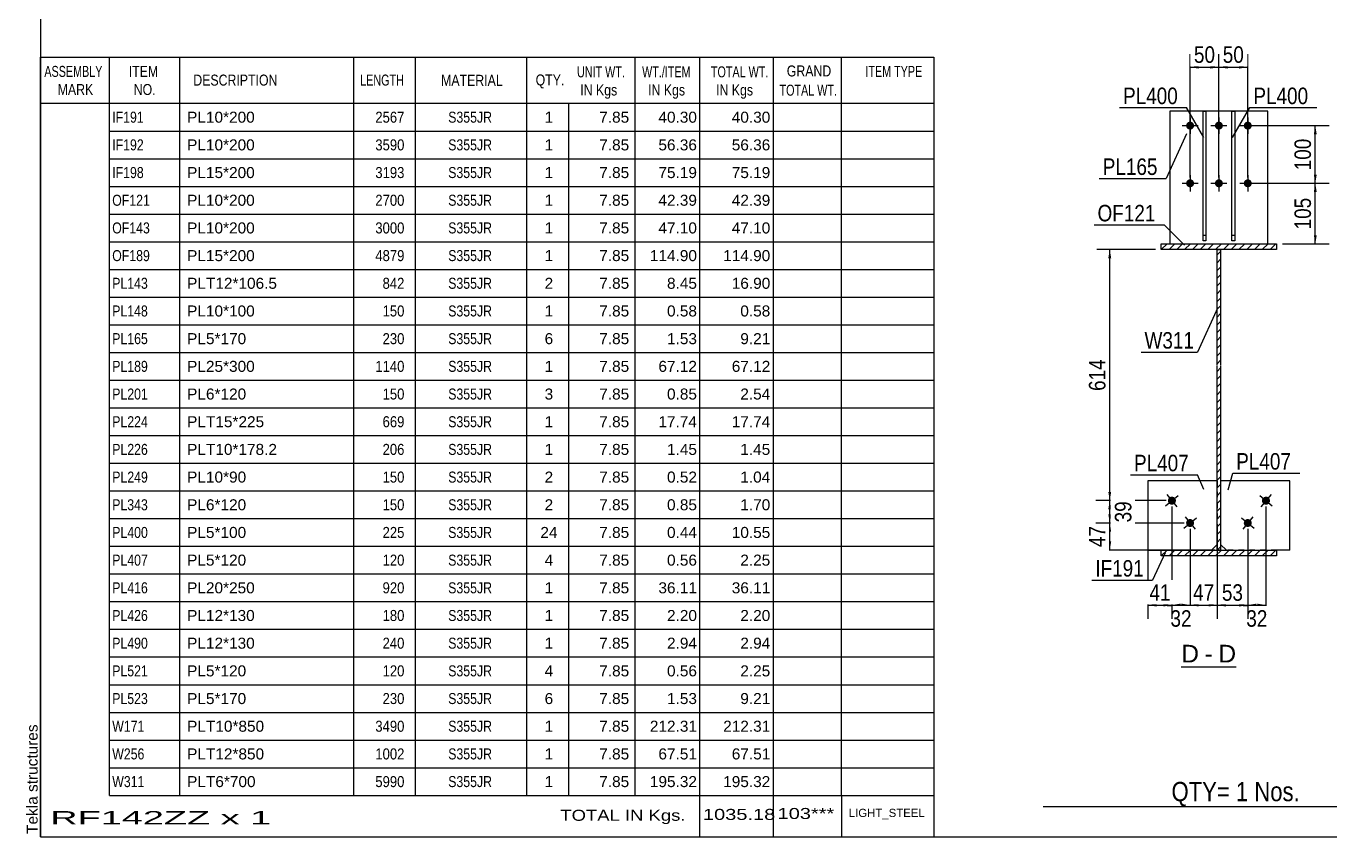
# Model space of a CAD drawing. Header units: millimetres. Extents: x -25 to 378, y -194 to 83.
# Drawn here: x -24.9 to 201.2, y -194.4 to -53.8 of the extents above; entities that cross this region are included whole.
import ezdxf

# ---------------------------------------------------------------- set-up
doc = ezdxf.new("R2010")
doc.units = ezdxf.units.MM
doc.linetypes.add('DXK_LINE_DOT1', pattern=[1.8814, 0.9407, -0.9407])
doc.styles.add('Arial', font='ARIAL.TTF', dxfattribs={"height": 0.2})
doc.styles.add('Arial Narrow', font='ARIALN.TTF', dxfattribs={"height": 0.2})

# ---------------------------------------------------------------- blocks, each defined once
blk = doc.blocks.new('Unknown-627304381-1201')
at = {"color": 5, "linetype": 'Continuous'}
for p, q in [((-22.35, 82.62), (-22.35, -194.38)), ((-22.35, -194.38), (377.65, -194.38))]:
    blk.add_line(p, q, dxfattribs=at)
at = {"color": 174, "linetype": 'Continuous', "style": 'Arial'}
blk.add_text('Tekla structures', height=1.9102, rotation=90, dxfattribs=at).set_placement((-22.85, -193.88))
blk = doc.blocks.new('Unknown-627304381-12 - 1218')
at = {"color": 7, "linetype": 'Continuous'}
blk.add_line((175.44, -164.91), (184.95, -164.91), dxfattribs=at)
at = {"color": 0, "linetype": 'Continuous'}
blk.add_wipeout([(178.53, -164.16), (178.53, -160.96), (175.44, -160.96), (175.44, -164.16)], dxfattribs=at)
at = {"color": 96, "linetype": 'Continuous', "style": 'Arial'}
blk.add_text('D', height=3.06, dxfattribs=at).set_placement((175.44, -164.16))
at = {"color": 0, "linetype": 'Continuous'}
blk.add_wipeout([(180.91, -164.16), (180.91, -160.96), (179.49, -160.96), (179.49, -164.16)], dxfattribs=at)
at = {"color": 96, "linetype": 'Continuous', "style": 'Arial'}
blk.add_text('-', height=3.06, dxfattribs=at).set_placement((179.49, -164.16))
at = {"color": 0, "linetype": 'Continuous'}
blk.add_wipeout([(184.95, -164.16), (184.95, -160.96), (181.87, -160.96), (181.87, -164.16)], dxfattribs=at)
at = {"color": 96, "linetype": 'Continuous', "style": 'Arial'}
blk.add_text('D', height=3.06, dxfattribs=at).set_placement((181.87, -164.16))
blk = doc.blocks.new('Bolt-627304381-1311 - 1218')
at = {"linetype": 'Continuous'}
for points in [[(177.68, -71.08, -1), (176.28, -71.08, -1)], [(182.68, -71.08, -1), (181.28, -71.08, -1)], [(187.68, -71.08, -1), (186.28, -71.08, -1)], [(177.68, -81.08, -1), (176.28, -81.08, -1)], [(182.68, -81.08, -1), (181.28, -81.08, -1)], [(187.68, -81.08, -1), (186.28, -81.08, -1)]]:
    blk.add_hatch(color=3, dxfattribs=at).paths.add_polyline_path(points)
at = {"color": 3, "linetype": 'Continuous'}
for p, q in [((176.98, -69.68), (176.98, -72.48)), ((181.98, -69.68), (181.98, -72.48)), ((186.98, -69.68), (186.98, -72.48)), ((175.58, -71.08), (178.38, -71.08)), ((180.58, -71.08), (183.38, -71.08)), ((185.58, -71.08), (188.38, -71.08)), ((175.58, -81.08), (178.38, -81.08)), ((176.98, -79.68), (176.98, -82.48)), ((180.58, -81.08), (183.38, -81.08)), ((181.98, -79.68), (181.98, -82.48)), ((185.58, -81.08), (188.38, -81.08)), ((186.98, -79.68), (186.98, -82.48))]:
    blk.add_line(p, q, dxfattribs=at)
blk = doc.blocks.new('Part-627304381-1303 - 1218')
at = {"linetype": 'Continuous'}
h = blk.add_hatch(dxfattribs=at)
h.set_pattern_fill('', scale=0.3, style=0, pattern_type=0)
h.set_pattern_definition([(45, (171.9816, -92.5818), (-0.67352, 0.67352), [])])
h.paths.add_polyline_path([(171.98, -91.58), (171.98, -92.58), (191.98, -92.58), (191.98, -91.58)])
at = {"color": 2, "linetype": 'Continuous'}
for p, q in [((171.98, -92.58), (171.98, -91.58)), ((171.98, -91.58), (191.98, -91.58)), ((191.98, -92.58), (171.98, -92.58)), ((191.98, -91.58), (191.98, -92.58))]:
    blk.add_line(p, q, dxfattribs=at)
blk = doc.blocks.new('Part-627304381-1343 - 1218')
at = {"linetype": 'Continuous'}
h = blk.add_hatch(dxfattribs=at)
h.set_pattern_fill('', scale=0.3, style=0, pattern_type=0)
h.set_pattern_definition([(45, (181.6816, -144.6818), (-0.67352, 0.67352), [])])
h.paths.add_polyline_path([(181.68, -92.58), (181.68, -144.68), (182.28, -144.68), (182.28, -92.58)])
at = {"color": 2, "linetype": 'Continuous'}
for p, q in [((181.68, -112.58), (181.68, -92.58)), ((181.68, -92.58), (182.28, -92.58)), ((182.28, -92.58), (182.28, -112.58)), ((181.68, -144.68), (181.68, -112.68)), ((182.28, -112.68), (182.28, -144.68)), ((182.28, -144.68), (181.68, -144.68))]:
    blk.add_line(p, q, dxfattribs=at)
blk = doc.blocks.new('Part-627304381-1281 - 1218')
at = {"linetype": 'Continuous'}
h = blk.add_hatch(dxfattribs=at)
h.set_pattern_fill('', scale=0.3, style=0, pattern_type=0)
h.set_pattern_definition([(45, (171.9816, -145.6818), (-0.67352, 0.67352), [])])
h.paths.add_polyline_path([(171.98, -144.68), (171.98, -145.68), (191.98, -145.68), (191.98, -144.68)])
at = {"color": 2, "linetype": 'Continuous'}
for p, q in [((171.98, -145.68), (171.98, -144.68)), ((171.98, -144.68), (191.98, -144.68)), ((191.98, -144.68), (191.98, -145.68)), ((191.98, -145.68), (171.98, -145.68))]:
    blk.add_line(p, q, dxfattribs=at)
blk = doc.blocks.new('Bolt-627304381-1309 - 1218')
at = {"linetype": 'Continuous'}
for points in [[(190.68, -136.55, -1), (189.59, -135.66, -1)], [(187.52, -140.42, -1), (186.44, -139.54, -1)]]:
    blk.add_hatch(color=3, dxfattribs=at).paths.add_polyline_path(points)
at = {"color": 3, "linetype": 'Continuous'}
for p, q in [((189.05, -135.22), (191.22, -136.99)), ((191.02, -135.02), (189.25, -137.19)), ((185.9, -139.1), (188.07, -140.87)), ((187.87, -138.9), (186.1, -141.07))]:
    blk.add_line(p, q, dxfattribs=at)
blk = doc.blocks.new('Part-627304381-1438 - 1218')
at = {"color": 2, "linetype": 'Continuous'}
for p, q in [((173.48, -68.58), (173.48, -91.58)), ((190.48, -68.58), (173.48, -68.58)), ((190.48, -91.58), (190.48, -68.58))]:
    blk.add_line(p, q, dxfattribs=at)
at = {"color": 7, "linetype": 'DXK_LINE_DOT1'}
blk.add_line((173.48, -91.58), (190.48, -91.58), dxfattribs=at)
blk = doc.blocks.new('Bolt-627304381-1310 - 1218')
at = {"linetype": 'Continuous'}
for points in [[(174.37, -135.66, -1), (173.28, -136.55, -1)], [(177.52, -139.54, -1), (176.44, -140.42, -1)]]:
    blk.add_hatch(color=3, dxfattribs=at).paths.add_polyline_path(points)
at = {"color": 3, "linetype": 'Continuous'}
for p, q in [((172.74, -136.99), (174.91, -135.22)), ((172.94, -135.02), (174.71, -137.19)), ((175.9, -140.87), (178.07, -139.1)), ((176.1, -138.9), (177.87, -141.07))]:
    blk.add_line(p, q, dxfattribs=at)
blk = doc.blocks.new('Part-627304381-1371 - 1218')
at = {"color": 2, "linetype": 'Continuous'}
for p, q in [((184.23, -91.08), (184.23, -68.58)), ((184.23, -68.58), (184.73, -68.58)), ((184.73, -68.58), (184.73, -91.08)), ((184.73, -91.08), (184.23, -91.08))]:
    blk.add_line(p, q, dxfattribs=at)
at = {"color": 7, "linetype": 'DXK_LINE_DOT1'}
blk.add_line((184.23, -90.08), (184.73, -90.08), dxfattribs=at)
blk = doc.blocks.new('Part-627304381-1406 - 1218')
at = {"color": 2, "linetype": 'Continuous'}
for p, q in [((194.28, -132.68), (182.28, -132.68)), ((194.28, -144.68), (194.28, -132.68)), ((182.28, -143.68), (183.28, -144.68)), ((194.28, -144.68), (191.98, -144.68))]:
    blk.add_line(p, q, dxfattribs=at)
at = {"color": 7, "linetype": 'DXK_LINE_DOT1'}
for p, q in [((182.28, -132.68), (182.28, -143.68)), ((191.98, -144.68), (183.28, -144.68))]:
    blk.add_line(p, q, dxfattribs=at)
blk = doc.blocks.new('Part-627304381-1411 - 1218')
at = {"color": 2, "linetype": 'Continuous'}
for p, q in [((181.68, -132.68), (169.68, -132.68)), ((169.68, -132.68), (169.68, -144.68)), ((169.68, -144.68), (171.98, -144.68)), ((181.68, -143.68), (180.68, -144.68))]:
    blk.add_line(p, q, dxfattribs=at)
at = {"color": 7, "linetype": 'DXK_LINE_DOT1'}
for p, q in [((181.68, -132.68), (181.68, -143.68)), ((171.98, -144.68), (180.68, -144.68))]:
    blk.add_line(p, q, dxfattribs=at)
blk = doc.blocks.new('Part-627304381-1416 - 1218')
at = {"color": 2, "linetype": 'Continuous'}
for p, q in [((179.23, -91.08), (179.23, -68.58)), ((179.23, -68.58), (179.73, -68.58)), ((179.73, -68.58), (179.73, -91.08)), ((179.73, -91.08), (179.23, -91.08))]:
    blk.add_line(p, q, dxfattribs=at)
at = {"color": 7, "linetype": 'DXK_LINE_DOT1'}
blk.add_line((179.23, -90.08), (179.73, -90.08), dxfattribs=at)
blk = doc.blocks.new('StraightDimension-627304381-1499 - 1218')
at = {"linetype": 'Continuous'}
for points in [[(162.8, -141.48), (163.05, -139.98), (163.3, -141.48)], [(163.3, -143.18), (163.05, -144.68), (162.8, -143.18)]]:
    blk.add_hatch(color=7, dxfattribs=at).paths.add_polyline_path(points)
at = {"color": 7, "linetype": 'Continuous'}
for p, q in [((175.98, -139.98), (160.8, -139.98)), ((163.05, -144.68), (163.05, -139.98)), ((181.28, -144.68), (160.8, -144.68))]:
    blk.add_line(p, q, dxfattribs=at)
at = {"color": 0}
blk.add_wipeout([(162.9, -139.9), (158.7, -139.9), (158.7, -144.76), (162.9, -144.76)], dxfattribs=at)
at = {"color": 3, "style": 'Arial Narrow'}
blk.add_text('47', height=2.863, rotation=90.0002, dxfattribs=at).set_placement((162.3, -144.16))
blk = doc.blocks.new('StraightDimension-627304381-1587 - 1218')
at = {"linetype": 'Continuous'}
for points in [[(198.44, -72.58), (198.69, -71.08), (198.94, -72.58)], [(198.94, -79.58), (198.69, -81.08), (198.44, -79.58)]]:
    blk.add_hatch(color=7, dxfattribs=at).paths.add_polyline_path(points)
at = {"color": 7, "linetype": 'Continuous'}
for p, q in [((187.98, -71.08), (201.09, -71.08)), ((198.69, -81.08), (198.69, -71.08)), ((187.98, -81.08), (201.09, -81.08))]:
    blk.add_line(p, q, dxfattribs=at)
at = {"color": 0}
blk.add_wipeout([(198.54, -72.74), (194.34, -72.74), (194.34, -79.42), (198.54, -79.42)], dxfattribs=at)
at = {"color": 3, "style": 'Arial Narrow'}
blk.add_text('100', height=2.863, rotation=90.0002, dxfattribs=at).set_placement((197.94, -78.82))
blk = doc.blocks.new('StraightDimension-627304381-1469 - 1218')
at = {"linetype": 'Continuous'}
for points in [[(162.8, -94.08), (163.05, -92.58), (163.3, -94.08)], [(163.3, -134.6), (163.05, -136.1), (162.8, -134.6)]]:
    blk.add_hatch(color=7, dxfattribs=at).paths.add_polyline_path(points)
at = {"color": 7, "linetype": 'Continuous'}
for p, q in [((170.98, -92.58), (160.8, -92.58)), ((163.05, -136.1), (163.05, -92.58)), ((172.83, -136.1), (160.8, -136.1))]:
    blk.add_line(p, q, dxfattribs=at)
at = {"color": 0}
blk.add_wipeout([(162.9, -111), (158.7, -111), (158.7, -117.68), (162.9, -117.68)], dxfattribs=at)
at = {"color": 3, "style": 'Arial Narrow'}
blk.add_text('614', height=2.863, rotation=90.0002, dxfattribs=at).set_placement((162.3, -117.08))
blk = doc.blocks.new('StraightDimension-627304381-1536 - 1218')
at = {"linetype": 'Continuous'}
for points in [[(178.48, -154.46), (176.98, -154.21), (178.48, -153.96)], [(180.18, -153.96), (181.68, -154.21), (180.18, -154.46)]]:
    blk.add_hatch(color=7, dxfattribs=at).paths.add_polyline_path(points)
at = {"color": 7, "linetype": 'Continuous'}
for p, q in [((176.98, -140.98), (176.98, -156.61)), ((181.68, -140.98), (181.68, -156.61)), ((176.98, -154.21), (181.68, -154.21))]:
    blk.add_line(p, q, dxfattribs=at)
at = {"color": 0}
blk.add_wipeout([(181.76, -154.06), (181.76, -149.86), (176.9, -149.86), (176.9, -154.06)], dxfattribs=at)
at = {"color": 3, "style": 'Arial Narrow'}
blk.add_text('47', height=2.863, dxfattribs=at).set_placement((177.5, -153.46))
blk = doc.blocks.new('StraightDimension-627304381-1489 - 1218')
at = {"linetype": 'Continuous'}
for points in [[(162.8, -137.6), (163.05, -136.1), (163.3, -137.6)], [(163.3, -138.48), (163.05, -139.98), (162.8, -138.48)]]:
    blk.add_hatch(color=7, dxfattribs=at).paths.add_polyline_path(points)
at = {"color": 7, "linetype": 'Continuous'}
for p, q in [((172.83, -136.1), (160.65, -136.1)), ((163.05, -139.98), (163.05, -136.1)), ((175.98, -139.98), (160.65, -139.98))]:
    blk.add_line(p, q, dxfattribs=at)
at = {"color": 0}
blk.add_wipeout([(167.4, -135.61), (163.2, -135.61), (163.2, -140.47), (167.4, -140.47)], dxfattribs=at)
at = {"color": 3, "style": 'Arial Narrow'}
blk.add_text('39', height=2.863, rotation=90.0002, dxfattribs=at).set_placement((166.8, -139.87))
blk = doc.blocks.new('StraightDimension-627304381-1510 - 1218')
at = {"linetype": 'Continuous'}
for points in [[(188.48, -154.46), (186.98, -154.21), (188.48, -153.96)], [(188.64, -153.96), (190.14, -154.21), (188.64, -154.46)]]:
    blk.add_hatch(color=7, dxfattribs=at).paths.add_polyline_path(points)
at = {"color": 7, "linetype": 'Continuous'}
for p, q in [((190.14, -137.1), (190.14, -156.46)), ((186.98, -140.98), (186.98, -156.46)), ((186.98, -154.21), (190.14, -154.21))]:
    blk.add_line(p, q, dxfattribs=at)
at = {"color": 0}
blk.add_wipeout([(190.99, -158.56), (190.99, -154.36), (186.13, -154.36), (186.13, -158.56)], dxfattribs=at)
at = {"color": 3, "style": 'Arial Narrow'}
blk.add_text('32', height=2.863, dxfattribs=at).set_placement((186.73, -157.96))
blk = doc.blocks.new('StraightDimension-627304381-1520 - 1218')
at = {"linetype": 'Continuous'}
for points in [[(183.18, -154.46), (181.68, -154.21), (183.18, -153.96)], [(185.48, -153.96), (186.98, -154.21), (185.48, -154.46)]]:
    blk.add_hatch(color=7, dxfattribs=at).paths.add_polyline_path(points)
at = {"color": 7, "linetype": 'Continuous'}
for p, q in [((181.68, -140.98), (181.68, -156.61)), ((186.98, -140.98), (186.98, -156.61)), ((181.68, -154.21), (186.98, -154.21))]:
    blk.add_line(p, q, dxfattribs=at)
at = {"color": 0}
blk.add_wipeout([(186.76, -154.06), (186.76, -149.86), (181.9, -149.86), (181.9, -154.06)], dxfattribs=at)
at = {"color": 3, "style": 'Arial Narrow'}
blk.add_text('53', height=2.863, dxfattribs=at).set_placement((182.5, -153.46))
blk = doc.blocks.new('StraightDimension-627304381-1549 - 1218')
at = {"linetype": 'Continuous'}
for points in [[(175.33, -154.46), (173.83, -154.21), (175.33, -153.96)], [(175.48, -153.96), (176.98, -154.21), (175.48, -154.46)]]:
    blk.add_hatch(color=7, dxfattribs=at).paths.add_polyline_path(points)
at = {"color": 7, "linetype": 'Continuous'}
for p, q in [((173.83, -137.1), (173.83, -156.46)), ((176.98, -140.98), (176.98, -156.46)), ((173.83, -154.21), (176.98, -154.21))]:
    blk.add_line(p, q, dxfattribs=at)
at = {"color": 0}
blk.add_wipeout([(177.83, -158.56), (177.83, -154.36), (172.98, -154.36), (172.98, -158.56)], dxfattribs=at)
at = {"color": 3, "style": 'Arial Narrow'}
blk.add_text('32', height=2.863, dxfattribs=at).set_placement((173.58, -157.96))
blk = doc.blocks.new('StraightDimension-627304381-1559 - 1218')
at = {"linetype": 'Continuous'}
for points in [[(171.18, -154.46), (169.68, -154.21), (171.18, -153.96)], [(172.33, -153.96), (173.83, -154.21), (172.33, -154.46)]]:
    blk.add_hatch(color=7, dxfattribs=at).paths.add_polyline_path(points)
at = {"color": 7, "linetype": 'Continuous'}
for p, q in [((173.83, -137.1), (173.83, -156.61)), ((169.68, -140.98), (169.68, -156.61)), ((169.68, -154.21), (173.83, -154.21))]:
    blk.add_line(p, q, dxfattribs=at)
at = {"color": 0}
blk.add_wipeout([(174.18, -154.06), (174.18, -149.86), (169.33, -149.86), (169.33, -154.06)], dxfattribs=at)
at = {"color": 3, "style": 'Arial Narrow'}
blk.add_text('41', height=2.863, dxfattribs=at).set_placement((169.93, -153.46))
blk = doc.blocks.new('StraightDimension-627304381-3409 - 1218')
at = {"linetype": 'Continuous'}
for points in [[(178.48, -61.19), (176.98, -60.94), (178.48, -60.69)], [(180.48, -60.69), (181.98, -60.94), (180.48, -61.19)]]:
    blk.add_hatch(color=7, dxfattribs=at).paths.add_polyline_path(points)
at = {"color": 7, "linetype": 'Continuous'}
for p, q in [((176.98, -80.08), (176.98, -58.69)), ((181.98, -80.08), (181.98, -58.69)), ((176.98, -60.94), (181.98, -60.94))]:
    blk.add_line(p, q, dxfattribs=at)
at = {"color": 0}
blk.add_wipeout([(181.91, -60.79), (181.91, -56.59), (177.05, -56.59), (177.05, -60.79)], dxfattribs=at)
at = {"color": 3, "style": 'Arial Narrow'}
blk.add_text('50', height=2.863, dxfattribs=at).set_placement((177.65, -60.19))
blk = doc.blocks.new('StraightDimension-627304381-1576 - 1218')
at = {"linetype": 'Continuous'}
for points in [[(198.44, -82.58), (198.69, -81.08), (198.94, -82.58)], [(198.94, -90.08), (198.69, -91.58), (198.44, -90.08)]]:
    blk.add_hatch(color=7, dxfattribs=at).paths.add_polyline_path(points)
at = {"color": 7, "linetype": 'Continuous'}
for p, q in [((187.98, -81.08), (201.09, -81.08)), ((198.69, -91.58), (198.69, -81.08)), ((192.98, -91.58), (201.09, -91.58))]:
    blk.add_line(p, q, dxfattribs=at)
at = {"color": 0}
blk.add_wipeout([(198.54, -82.99), (194.34, -82.99), (194.34, -89.67), (198.54, -89.67)], dxfattribs=at)
at = {"color": 3, "style": 'Arial Narrow'}
blk.add_text('105', height=2.863, rotation=90.0002, dxfattribs=at).set_placement((197.94, -89.07))
blk = doc.blocks.new('StraightDimension-627304381-3411 - 1218')
at = {"linetype": 'Continuous'}
for points in [[(183.48, -61.19), (181.98, -60.94), (183.48, -60.69)], [(185.48, -60.69), (186.98, -60.94), (185.48, -61.19)]]:
    blk.add_hatch(color=7, dxfattribs=at).paths.add_polyline_path(points)
at = {"color": 7, "linetype": 'Continuous'}
for p, q in [((181.98, -80.08), (181.98, -58.69)), ((186.98, -80.08), (186.98, -58.69)), ((181.98, -60.94), (186.98, -60.94))]:
    blk.add_line(p, q, dxfattribs=at)
at = {"color": 0}
blk.add_wipeout([(186.91, -60.79), (186.91, -56.59), (182.05, -56.59), (182.05, -60.79)], dxfattribs=at)
at = {"color": 3, "style": 'Arial Narrow'}
blk.add_text('50', height=2.863, dxfattribs=at).set_placement((182.65, -60.19))
blk = doc.blocks.new('CBS_BOM-627304381-9223')
at = {"color": 7, "linetype": 'Continuous'}
for p, q in [((-22.38, -67.21), (-22.38, -59.21)), ((-22.37, -59.21), (132.55, -59.21)), ((-10.38, -67.21), (-10.38, -59.21)), ((1.81, -67.21), (1.81, -59.21)), ((31.98, -67.21), (31.98, -59.21)), ((42.66, -67.21), (42.66, -59.21)), ((61.97, -67.21), (61.97, -59.21)), ((80.78, -67.21), (80.78, -59.21)), ((91.99, -67.21), (91.99, -59.21)), ((104.77, -67.21), (104.77, -59.21)), ((116.52, -67.21), (116.52, -59.21)), ((132.55, -59.21), (132.54, -67.2)), ((-22.38, -67.21), (132.55, -67.21)), ((-22.38, -72.01), (-22.38, -67.21)), ((-10.38, -72.01), (-10.38, -67.21)), ((1.81, -72.01), (1.81, -67.21)), ((31.98, -72.01), (31.98, -67.21)), ((42.66, -72.01), (42.66, -67.21)), ((61.97, -72.01), (61.97, -67.21)), ((69.24, -72.01), (69.24, -67.21)), ((80.78, -72.01), (80.78, -67.21)), ((91.99, -72.01), (91.99, -67.21)), ((104.77, -72.01), (104.77, -67.21)), ((116.54, -72.01), (116.54, -67.21)), ((132.55, -67.21), (132.55, -72.01)), ((-22.38, -76.81), (-22.38, -72.01)), ((-10.38, -72.01), (132.55, -72.01)), ((-10.38, -76.81), (-10.38, -72.01)), ((1.81, -76.81), (1.81, -72.01)), ((31.98, -76.81), (31.98, -72.01)), ((42.66, -76.81), (42.66, -72.01)), ((61.97, -76.81), (61.97, -72.01)), ((69.24, -76.81), (69.24, -72.01)), ((80.78, -76.81), (80.78, -72.01)), ((91.99, -76.81), (91.99, -72.01)), ((104.77, -76.81), (104.77, -72.01)), ((116.54, -76.81), (116.54, -72.01)), ((132.55, -72.01), (132.55, -76.81)), ((-22.38, -81.61), (-22.38, -76.81)), ((-10.38, -76.81), (132.55, -76.81)), ((-10.38, -81.61), (-10.38, -76.81)), ((1.81, -81.61), (1.81, -76.81)), ((31.98, -81.61), (31.98, -76.81)), ((42.66, -81.61), (42.66, -76.81)), ((61.97, -81.61), (61.97, -76.81)), ((69.24, -81.61), (69.24, -76.81)), ((80.78, -81.61), (80.78, -76.81)), ((91.99, -81.61), (91.99, -76.81)), ((104.77, -81.61), (104.77, -76.81)), ((116.54, -81.61), (116.54, -76.81)), ((132.55, -76.81), (132.55, -81.61)), ((-22.38, -86.41), (-22.38, -81.61)), ((-10.38, -81.61), (132.55, -81.61)), ((-10.38, -86.41), (-10.38, -81.61)), ((1.81, -86.41), (1.81, -81.61)), ((31.98, -86.41), (31.98, -81.61)), ((42.66, -86.41), (42.66, -81.61)), ((61.97, -86.41), (61.97, -81.61)), ((69.24, -86.41), (69.24, -81.61)), ((80.78, -86.41), (80.78, -81.61)), ((91.99, -86.41), (91.99, -81.61)), ((104.77, -86.41), (104.77, -81.61)), ((116.54, -86.41), (116.54, -81.61)), ((132.55, -81.61), (132.55, -86.41)), ((-22.38, -91.21), (-22.38, -86.41)), ((-10.38, -86.41), (132.55, -86.41)), ((-10.38, -91.21), (-10.38, -86.41)), ((1.81, -91.21), (1.81, -86.41)), ((31.98, -91.21), (31.98, -86.41)), ((42.66, -91.21), (42.66, -86.41)), ((61.97, -91.21), (61.97, -86.41)), ((69.24, -91.21), (69.24, -86.41)), ((80.78, -91.21), (80.78, -86.41)), ((91.99, -91.21), (91.99, -86.41)), ((104.77, -91.21), (104.77, -86.41)), ((116.54, -91.21), (116.54, -86.41)), ((132.55, -86.41), (132.55, -91.21)), ((-22.38, -96.01), (-22.38, -91.21)), ((-10.38, -91.21), (132.55, -91.21)), ((-10.38, -96.01), (-10.38, -91.21)), ((1.81, -96.01), (1.81, -91.21)), ((31.98, -96.01), (31.98, -91.21)), ((42.66, -96.01), (42.66, -91.21)), ((61.97, -96.01), (61.97, -91.21)), ((69.24, -96.01), (69.24, -91.21)), ((80.78, -96.01), (80.78, -91.21)), ((91.99, -96.01), (91.99, -91.21)), ((104.77, -96.01), (104.77, -91.21)), ((116.54, -96.01), (116.54, -91.21)), ((132.55, -91.21), (132.55, -96.01)), ((-22.38, -100.81), (-22.38, -96.01)), ((-10.38, -96.01), (132.55, -96.01)), ((-10.38, -100.81), (-10.38, -96.01)), ((1.81, -100.81), (1.81, -96.01)), ((31.98, -100.81), (31.98, -96.01)), ((42.66, -100.81), (42.66, -96.01)), ((61.97, -100.81), (61.97, -96.01)), ((69.24, -100.81), (69.24, -96.01)), ((80.78, -100.81), (80.78, -96.01)), ((91.99, -100.81), (91.99, -96.01)), ((104.77, -100.81), (104.77, -96.01)), ((116.54, -100.81), (116.54, -96.01)), ((132.55, -96.01), (132.55, -100.81)), ((-22.38, -105.61), (-22.38, -100.81)), ((-10.38, -100.81), (132.55, -100.81)), ((-10.38, -105.61), (-10.38, -100.81)), ((1.81, -105.61), (1.81, -100.81)), ((31.98, -105.61), (31.98, -100.81)), ((42.66, -105.61), (42.66, -100.81)), ((61.97, -105.61), (61.97, -100.81)), ((69.24, -105.61), (69.24, -100.81)), ((80.78, -105.61), (80.78, -100.81)), ((91.99, -105.61), (91.99, -100.81)), ((104.77, -105.61), (104.77, -100.81)), ((116.54, -105.61), (116.54, -100.81)), ((132.55, -100.81), (132.55, -105.61)), ((-22.38, -110.41), (-22.38, -105.61)), ((-10.38, -105.61), (132.55, -105.61)), ((-10.38, -110.41), (-10.38, -105.61)), ((1.81, -110.41), (1.81, -105.61)), ((31.98, -110.41), (31.98, -105.61)), ((42.66, -110.41), (42.66, -105.61)), ((61.97, -110.41), (61.97, -105.61)), ((69.24, -110.41), (69.24, -105.61)), ((80.78, -110.41), (80.78, -105.61)), ((91.99, -110.41), (91.99, -105.61)), ((104.77, -110.41), (104.77, -105.61)), ((116.54, -110.41), (116.54, -105.61)), ((132.55, -105.61), (132.55, -110.41)), ((-22.38, -115.21), (-22.38, -110.41)), ((-10.38, -110.41), (132.55, -110.41)), ((-10.38, -115.21), (-10.38, -110.41)), ((1.81, -115.21), (1.81, -110.41)), ((31.98, -115.21), (31.98, -110.41)), ((42.66, -115.21), (42.66, -110.41)), ((61.97, -115.21), (61.97, -110.41)), ((69.24, -115.21), (69.24, -110.41)), ((80.78, -115.21), (80.78, -110.41)), ((91.99, -115.21), (91.99, -110.41)), ((104.77, -115.21), (104.77, -110.41)), ((116.54, -115.21), (116.54, -110.41)), ((132.55, -110.41), (132.55, -115.21)), ((-22.38, -120.01), (-22.38, -115.21)), ((-10.38, -115.21), (132.55, -115.21)), ((-10.38, -120.01), (-10.38, -115.21)), ((1.81, -120.01), (1.81, -115.21)), ((31.98, -120.01), (31.98, -115.21)), ((42.66, -120.01), (42.66, -115.21)), ((61.97, -120.01), (61.97, -115.21)), ((69.24, -120.01), (69.24, -115.21)), ((80.78, -120.01), (80.78, -115.21)), ((91.99, -120.01), (91.99, -115.21)), ((104.77, -120.01), (104.77, -115.21)), ((116.54, -120.01), (116.54, -115.21)), ((132.55, -115.21), (132.55, -120.01)), ((-22.38, -124.81), (-22.38, -120.01)), ((-10.38, -120.01), (132.55, -120.01)), ((-10.38, -124.81), (-10.38, -120.01)), ((1.81, -124.81), (1.81, -120.01)), ((31.98, -124.81), (31.98, -120.01)), ((42.66, -124.81), (42.66, -120.01)), ((61.97, -124.81), (61.97, -120.01)), ((69.24, -124.81), (69.24, -120.01)), ((80.78, -124.81), (80.78, -120.01)), ((91.99, -124.81), (91.99, -120.01)), ((104.77, -124.81), (104.77, -120.01)), ((116.54, -124.81), (116.54, -120.01)), ((132.55, -120.01), (132.55, -124.81)), ((-22.38, -129.61), (-22.38, -124.81)), ((-10.38, -124.81), (132.55, -124.81)), ((-10.38, -129.61), (-10.38, -124.81)), ((1.81, -129.61), (1.81, -124.81)), ((31.98, -129.61), (31.98, -124.81)), ((42.66, -129.61), (42.66, -124.81)), ((61.97, -129.61), (61.97, -124.81)), ((69.24, -129.61), (69.24, -124.81)), ((80.78, -129.61), (80.78, -124.81)), ((91.99, -129.61), (91.99, -124.81)), ((104.77, -129.61), (104.77, -124.81)), ((116.54, -129.61), (116.54, -124.81)), ((132.55, -124.81), (132.55, -129.61)), ((-22.38, -134.41), (-22.38, -129.61)), ((-10.38, -129.61), (132.55, -129.61)), ((-10.38, -134.41), (-10.38, -129.61)), ((1.81, -134.41), (1.81, -129.61)), ((31.98, -134.41), (31.98, -129.61)), ((42.66, -134.41), (42.66, -129.61)), ((61.97, -134.41), (61.97, -129.61)), ((69.24, -134.41), (69.24, -129.61)), ((80.78, -134.41), (80.78, -129.61)), ((91.99, -134.41), (91.99, -129.61)), ((104.77, -134.41), (104.77, -129.61)), ((116.54, -134.41), (116.54, -129.61)), ((132.55, -129.61), (132.55, -134.41)), ((-22.38, -139.21), (-22.38, -134.41)), ((-10.38, -134.41), (132.55, -134.41)), ((-10.38, -139.21), (-10.38, -134.41)), ((1.81, -139.21), (1.81, -134.41)), ((31.98, -139.21), (31.98, -134.41)), ((42.66, -139.21), (42.66, -134.41)), ((61.97, -139.21), (61.97, -134.41)), ((69.24, -139.21), (69.24, -134.41)), ((80.78, -139.21), (80.78, -134.41)), ((91.99, -139.21), (91.99, -134.41)), ((104.77, -139.21), (104.77, -134.41)), ((116.54, -139.21), (116.54, -134.41)), ((132.55, -134.41), (132.55, -139.21)), ((-22.38, -144.01), (-22.38, -139.21)), ((-10.38, -139.21), (132.55, -139.21)), ((-10.38, -144.01), (-10.38, -139.21)), ((1.81, -144.01), (1.81, -139.21)), ((31.98, -144.01), (31.98, -139.21)), ((42.66, -144.01), (42.66, -139.21)), ((61.97, -144.01), (61.97, -139.21)), ((69.24, -144.01), (69.24, -139.21)), ((80.78, -144.01), (80.78, -139.21)), ((91.99, -144.01), (91.99, -139.21)), ((104.77, -144.01), (104.77, -139.21)), ((116.54, -144.01), (116.54, -139.21)), ((132.55, -139.21), (132.55, -144.01)), ((-22.38, -148.81), (-22.38, -144.01)), ((-10.38, -144.01), (132.55, -144.01)), ((-10.38, -148.81), (-10.38, -144.01)), ((1.81, -148.81), (1.81, -144.01)), ((31.98, -148.81), (31.98, -144.01)), ((42.66, -148.81), (42.66, -144.01)), ((61.97, -148.81), (61.97, -144.01)), ((69.24, -148.81), (69.24, -144.01)), ((80.78, -148.81), (80.78, -144.01)), ((91.99, -148.81), (91.99, -144.01)), ((104.77, -148.81), (104.77, -144.01)), ((116.54, -148.81), (116.54, -144.01)), ((132.55, -144.01), (132.55, -148.81)), ((-22.38, -153.61), (-22.38, -148.81)), ((-10.38, -148.81), (132.55, -148.81)), ((-10.38, -153.61), (-10.38, -148.81)), ((1.81, -153.61), (1.81, -148.81)), ((31.98, -153.61), (31.98, -148.81)), ((42.66, -153.61), (42.66, -148.81)), ((61.97, -153.61), (61.97, -148.81)), ((69.24, -153.61), (69.24, -148.81)), ((80.78, -153.61), (80.78, -148.81)), ((91.99, -153.61), (91.99, -148.81)), ((104.77, -153.61), (104.77, -148.81)), ((116.54, -153.61), (116.54, -148.81)), ((132.55, -148.81), (132.55, -153.61)), ((-22.38, -158.41), (-22.38, -153.61)), ((-10.38, -153.61), (132.55, -153.61)), ((-10.38, -158.41), (-10.38, -153.61)), ((1.81, -158.41), (1.81, -153.61)), ((31.98, -158.41), (31.98, -153.61)), ((42.66, -158.41), (42.66, -153.61)), ((61.97, -158.41), (61.97, -153.61)), ((69.24, -158.41), (69.24, -153.61)), ((80.78, -158.41), (80.78, -153.61)), ((91.99, -158.41), (91.99, -153.61)), ((104.77, -158.41), (104.77, -153.61)), ((116.54, -158.41), (116.54, -153.61)), ((132.55, -153.61), (132.55, -158.41)), ((-22.38, -163.21), (-22.38, -158.41)), ((-10.38, -158.41), (132.55, -158.41)), ((-10.38, -163.21), (-10.38, -158.41)), ((1.81, -163.21), (1.81, -158.41)), ((31.98, -163.21), (31.98, -158.41)), ((42.66, -163.21), (42.66, -158.41)), ((61.97, -163.21), (61.97, -158.41)), ((69.24, -163.21), (69.24, -158.41)), ((80.78, -163.21), (80.78, -158.41)), ((91.99, -163.21), (91.99, -158.41)), ((104.77, -163.21), (104.77, -158.41)), ((116.54, -163.21), (116.54, -158.41)), ((132.55, -158.41), (132.55, -163.21)), ((-22.38, -168.01), (-22.38, -163.21)), ((-10.38, -163.21), (132.55, -163.21)), ((-10.38, -168.01), (-10.38, -163.21)), ((1.81, -168.01), (1.81, -163.21)), ((31.98, -168.01), (31.98, -163.21)), ((42.66, -168.01), (42.66, -163.21)), ((61.97, -168.01), (61.97, -163.21)), ((69.24, -168.01), (69.24, -163.21)), ((80.78, -168.01), (80.78, -163.21)), ((91.99, -168.01), (91.99, -163.21)), ((104.77, -168.01), (104.77, -163.21)), ((116.54, -168.01), (116.54, -163.21)), ((132.55, -163.21), (132.55, -168.01)), ((-22.38, -172.81), (-22.38, -168.01)), ((-10.38, -168.01), (132.55, -168.01)), ((-10.38, -172.81), (-10.38, -168.01)), ((1.81, -172.81), (1.81, -168.01)), ((31.98, -172.81), (31.98, -168.01)), ((42.66, -172.81), (42.66, -168.01)), ((61.97, -172.81), (61.97, -168.01)), ((69.24, -172.81), (69.24, -168.01)), ((80.78, -172.81), (80.78, -168.01)), ((91.99, -172.81), (91.99, -168.01)), ((104.77, -172.81), (104.77, -168.01)), ((116.54, -172.81), (116.54, -168.01)), ((132.55, -168.01), (132.55, -172.81)), ((-22.38, -177.61), (-22.38, -172.81)), ((-10.38, -172.81), (132.55, -172.81)), ((-10.38, -177.61), (-10.38, -172.81)), ((1.81, -177.61), (1.81, -172.81)), ((31.98, -177.61), (31.98, -172.81)), ((42.66, -177.61), (42.66, -172.81)), ((61.97, -177.61), (61.97, -172.81)), ((69.24, -177.61), (69.24, -172.81)), ((80.78, -177.61), (80.78, -172.81)), ((91.99, -177.61), (91.99, -172.81)), ((104.77, -177.61), (104.77, -172.81)), ((116.54, -177.61), (116.54, -172.81)), ((132.55, -172.81), (132.55, -177.61)), ((-22.38, -182.41), (-22.38, -177.61)), ((-10.38, -177.61), (132.55, -177.61)), ((-10.38, -182.41), (-10.38, -177.61)), ((1.81, -182.41), (1.81, -177.61)), ((31.98, -182.41), (31.98, -177.61)), ((42.66, -182.41), (42.66, -177.61)), ((61.97, -182.41), (61.97, -177.61)), ((69.24, -182.41), (69.24, -177.61)), ((80.78, -182.41), (80.78, -177.61)), ((91.99, -182.41), (91.99, -177.61)), ((104.77, -182.41), (104.77, -177.61)), ((116.54, -182.41), (116.54, -177.61)), ((132.55, -177.61), (132.55, -182.41)), ((-22.38, -187.21), (-22.38, -182.41)), ((-10.38, -182.41), (132.55, -182.41)), ((-10.38, -187.21), (-10.38, -182.41)), ((1.81, -187.21), (1.81, -182.41)), ((31.98, -187.21), (31.98, -182.41)), ((42.66, -187.21), (42.66, -182.41)), ((61.97, -187.21), (61.97, -182.41)), ((69.24, -187.21), (69.24, -182.41)), ((80.78, -187.21), (80.78, -182.41)), ((91.99, -187.21), (91.99, -182.41)), ((104.77, -187.21), (104.77, -182.41)), ((116.54, -187.21), (116.54, -182.41)), ((132.55, -182.41), (132.55, -187.21)), ((-22.38, -194.41), (-22.38, -187.23)), ((-10.38, -187.21), (132.55, -187.21)), ((91.99, -194.41), (91.99, -187.23)), ((104.77, -194.41), (104.77, -187.23)), ((116.58, -194.41), (116.58, -187.23)), ((132.55, -187.21), (132.55, -194.41)), ((-22.38, -194.41), (132.55, -194.41))]:
    blk.add_line(p, q, dxfattribs=at)
at = {"color": 3, "linetype": 'Continuous', "style": 'Arial'}
for s, height, width, p in [('ASSEMBLY', 1.91, 0.7, (-21.69, -62.63)), ('ITEM', 1.91, 0.8, (-7.05, -62.63)), ('UNIT WT.', 1.91, 0.7, (70.67, -62.71)), ('WT./ITEM', 1.91, 0.7, (81.96, -62.71)), ('TOTAL WT.', 1.91, 0.7, (93.89, -62.71)), ('GRAND', 1.91, 0.8, (107.05, -62.55)), ('ITEM TYPE', 1.91, 0.7, (120.68, -62.63)), ('DESCRIPTION', 1.9102, 0.8, (4.14, -64.14)), ('LENGTH', 1.91, 0.7, (33.08, -64.14)), ('MATERIAL', 1.91, 0.8, (47.11, -64.18)), ('QTY.', 1.91, 0.8, (63.5, -64.11)), ('MARK', 1.91, 0.8, (-19.38, -65.77)), ('NO.', 1.91, 0.8, (-6.19, -65.77)), ('IN Kgs', 1.91, 0.8, (71.24, -65.85)), ('IN Kgs', 1.91, 0.8, (83, -65.85)), ('IN Kgs', 1.91, 0.8, (94.79, -65.85)), ('TOTAL WT.', 1.91, 0.7, (105.79, -65.89))]:
    blk.add_text(s, height=height, dxfattribs=dict(at, width=width)).set_placement(p)
at = {"color": 7, "linetype": 'Continuous', "style": 'Arial'}
for s, width, p in [('IF191', 0.8, (-9.92, -70.57)), ('2567', 0.85, (35.7, -70.57)), ('S355JR', 0.8, (48.34, -70.57)), ('IF192', 0.8, (-9.92, -75.37)), ('3590', 0.85, (35.7, -75.37)), ('S355JR', 0.8, (48.34, -75.37)), ('IF198', 0.8, (-9.92, -80.17)), ('3193', 0.85, (35.7, -80.17)), ('S355JR', 0.8, (48.34, -80.17)), ('OF121', 0.8, (-9.92, -84.97)), ('2700', 0.85, (35.7, -84.97)), ('S355JR', 0.8, (48.34, -84.97)), ('OF143', 0.8, (-9.92, -89.77)), ('3000', 0.85, (35.7, -89.77)), ('S355JR', 0.8, (48.34, -89.77)), ('OF189', 0.8, (-9.92, -94.57)), ('4879', 0.85, (35.7, -94.57)), ('S355JR', 0.8, (48.34, -94.57)), ('PL143', 0.8, (-9.92, -99.37)), ('842', 0.85, (36.96, -99.37)), ('S355JR', 0.8, (48.34, -99.37)), ('PL148', 0.8, (-9.92, -104.17)), ('150', 0.85, (36.96, -104.17)), ('S355JR', 0.8, (48.34, -104.17)), ('PL165', 0.8, (-9.92, -108.97)), ('230', 0.85, (36.96, -108.97)), ('S355JR', 0.8, (48.34, -108.97)), ('PL189', 0.8, (-9.92, -113.77)), ('1140', 0.85, (35.7, -113.77)), ('S355JR', 0.8, (48.34, -113.77)), ('PL201', 0.8, (-9.92, -118.57)), ('150', 0.85, (36.96, -118.57)), ('S355JR', 0.8, (48.34, -118.57)), ('PL224', 0.8, (-9.92, -123.37)), ('669', 0.85, (36.96, -123.37)), ('S355JR', 0.8, (48.34, -123.37)), ('PL226', 0.8, (-9.92, -128.17)), ('206', 0.85, (36.96, -128.17)), ('S355JR', 0.8, (48.34, -128.17)), ('PL249', 0.8, (-9.92, -132.97)), ('150', 0.85, (36.96, -132.97)), ('S355JR', 0.8, (48.34, -132.97)), ('PL343', 0.8, (-9.92, -137.77)), ('150', 0.85, (36.96, -137.77)), ('S355JR', 0.8, (48.34, -137.77)), ('PL400', 0.8, (-9.92, -142.57)), ('225', 0.85, (36.96, -142.57)), ('S355JR', 0.8, (48.34, -142.57)), ('PL407', 0.8, (-9.92, -147.37)), ('120', 0.85, (36.96, -147.37)), ('S355JR', 0.8, (48.34, -147.37)), ('PL416', 0.8, (-9.92, -152.17)), ('920', 0.85, (36.96, -152.17)), ('S355JR', 0.8, (48.34, -152.17)), ('PL426', 0.8, (-9.92, -156.97)), ('180', 0.85, (36.96, -156.97)), ('S355JR', 0.8, (48.34, -156.97)), ('PL490', 0.8, (-9.92, -161.77)), ('240', 0.85, (36.96, -161.77)), ('S355JR', 0.8, (48.34, -161.77)), ('PL521', 0.8, (-9.92, -166.57)), ('120', 0.85, (36.96, -166.57)), ('S355JR', 0.8, (48.34, -166.57)), ('PL523', 0.8, (-9.92, -171.37)), ('230', 0.85, (36.96, -171.37)), ('S355JR', 0.8, (48.34, -171.37)), ('W171', 0.8, (-9.92, -176.17)), ('3490', 0.85, (35.7, -176.17)), ('S355JR', 0.8, (48.34, -176.17)), ('W256', 0.8, (-9.92, -180.97)), ('1002', 0.85, (35.7, -180.97)), ('S355JR', 0.8, (48.34, -180.97)), ('W311', 0.8, (-9.92, -185.77)), ('5990', 0.85, (35.7, -185.77)), ('S355JR', 0.8, (48.34, -185.77))]:
    blk.add_text(s, height=1.91, dxfattribs=dict(at, width=width)).set_placement(p)
for s, height, p in [('PL10*200', 1.91, (3.07, -70.57)), ('1', 1.91, (65.06, -70.57)), ('7.85', 1.91, (74.53, -70.57)), ('40.30', 1.91, (84.79, -70.57)), ('40.30', 1.91, (97.51, -70.57)), ('PL10*200', 1.91, (3.07, -75.37)), ('1', 1.91, (65.06, -75.37)), ('7.85', 1.91, (74.53, -75.37)), ('56.36', 1.91, (84.79, -75.37)), ('56.36', 1.91, (97.51, -75.37)), ('PL15*200', 1.91, (3.07, -80.17)), ('1', 1.91, (65.06, -80.17)), ('7.85', 1.91, (74.53, -80.17)), ('75.19', 1.91, (84.79, -80.17)), ('75.19', 1.91, (97.51, -80.17)), ('PL10*200', 1.91, (3.07, -84.97)), ('1', 1.91, (65.06, -84.97)), ('7.85', 1.91, (74.53, -84.97)), ('42.39', 1.91, (84.79, -84.97)), ('42.39', 1.91, (97.51, -84.97)), ('PL10*200', 1.91, (3.07, -89.77)), ('1', 1.91, (65.06, -89.77)), ('7.85', 1.91, (74.53, -89.77)), ('47.10', 1.91, (84.79, -89.77)), ('47.10', 1.91, (97.51, -89.77)), ('PL15*200', 1.91, (3.07, -94.57)), ('1', 1.91, (65.06, -94.57)), ('7.85', 1.91, (74.53, -94.57)), ('114.90', 1.91, (83.31, -94.57)), ('114.90', 1.91, (96.02, -94.57)), ('PLT12*106.5', 1.9102, (3.07, -99.37)), ('2', 1.91, (65.06, -99.37)), ('7.85', 1.91, (74.53, -99.37)), ('8.45', 1.91, (86.28, -99.37)), ('16.90', 1.91, (97.51, -99.37)), ('PL10*100', 1.91, (3.07, -104.17)), ('1', 1.91, (65.06, -104.17)), ('7.85', 1.91, (74.53, -104.17)), ('0.58', 1.91, (86.28, -104.17)), ('0.58', 1.91, (98.99, -104.17)), ('PL5*170', 1.91, (3.07, -108.97)), ('6', 1.91, (65.06, -108.97)), ('7.85', 1.91, (74.53, -108.97)), ('1.53', 1.91, (86.28, -108.97)), ('9.21', 1.91, (98.99, -108.97)), ('PL25*300', 1.91, (3.07, -113.77)), ('1', 1.91, (65.06, -113.77)), ('7.85', 1.91, (74.53, -113.77)), ('67.12', 1.91, (84.79, -113.77)), ('67.12', 1.91, (97.51, -113.77)), ('PL6*120', 1.91, (3.07, -118.57)), ('3', 1.91, (65.06, -118.57)), ('7.85', 1.91, (74.53, -118.57)), ('0.85', 1.91, (86.28, -118.57)), ('2.54', 1.91, (98.99, -118.57)), ('PLT15*225', 1.91, (3.07, -123.37)), ('1', 1.91, (65.06, -123.37)), ('7.85', 1.91, (74.53, -123.37)), ('17.74', 1.91, (84.79, -123.37)), ('17.74', 1.91, (97.51, -123.37)), ('PLT10*178.2', 1.9102, (3.07, -128.17)), ('1', 1.91, (65.06, -128.17)), ('7.85', 1.91, (74.53, -128.17)), ('1.45', 1.91, (86.28, -128.17)), ('1.45', 1.91, (98.99, -128.17)), ('PL10*90', 1.91, (3.07, -132.97)), ('2', 1.91, (65.06, -132.97)), ('7.85', 1.91, (74.53, -132.97)), ('0.52', 1.91, (86.28, -132.97)), ('1.04', 1.91, (98.99, -132.97)), ('PL6*120', 1.91, (3.07, -137.77)), ('2', 1.91, (65.06, -137.77)), ('7.85', 1.91, (74.53, -137.77)), ('0.85', 1.91, (86.28, -137.77)), ('1.70', 1.91, (98.99, -137.77)), ('PL5*100', 1.91, (3.07, -142.57)), ('24', 1.91, (64.32, -142.57)), ('7.85', 1.91, (74.53, -142.57)), ('0.44', 1.91, (86.28, -142.57)), ('10.55', 1.91, (97.51, -142.57)), ('PL5*120', 1.91, (3.07, -147.37)), ('4', 1.91, (65.06, -147.37)), ('7.85', 1.91, (74.53, -147.37)), ('0.56', 1.91, (86.28, -147.37)), ('2.25', 1.91, (98.99, -147.37)), ('PL20*250', 1.91, (3.07, -152.17)), ('1', 1.91, (65.06, -152.17)), ('7.85', 1.91, (74.53, -152.17)), ('36.11', 1.91, (84.79, -152.17)), ('36.11', 1.91, (97.51, -152.17)), ('PL12*130', 1.91, (3.07, -156.97)), ('1', 1.91, (65.06, -156.97)), ('7.85', 1.91, (74.53, -156.97)), ('2.20', 1.91, (86.28, -156.97)), ('2.20', 1.91, (98.99, -156.97)), ('PL12*130', 1.91, (3.07, -161.77)), ('1', 1.91, (65.06, -161.77)), ('7.85', 1.91, (74.53, -161.77)), ('2.94', 1.91, (86.28, -161.77)), ('2.94', 1.91, (98.99, -161.77)), ('PL5*120', 1.91, (3.07, -166.57)), ('4', 1.91, (65.06, -166.57)), ('7.85', 1.91, (74.53, -166.57)), ('0.56', 1.91, (86.28, -166.57)), ('2.25', 1.91, (98.99, -166.57)), ('PL5*170', 1.91, (3.07, -171.37)), ('6', 1.91, (65.06, -171.37)), ('7.85', 1.91, (74.53, -171.37)), ('1.53', 1.91, (86.28, -171.37)), ('9.21', 1.91, (98.99, -171.37)), ('PLT10*850', 1.91, (3.07, -176.17)), ('1', 1.91, (65.06, -176.17)), ('7.85', 1.91, (74.53, -176.17)), ('212.31', 1.91, (83.31, -176.17)), ('212.31', 1.91, (96.02, -176.17)), ('PLT12*850', 1.91, (3.07, -180.97)), ('1', 1.91, (65.06, -180.97)), ('7.85', 1.91, (74.53, -180.97)), ('67.51', 1.91, (84.79, -180.97)), ('67.51', 1.91, (97.51, -180.97)), ('PLT6*700', 1.91, (3.07, -185.77)), ('1', 1.91, (65.06, -185.77)), ('7.85', 1.91, (74.53, -185.77)), ('195.32', 1.91, (83.31, -185.77)), ('195.32', 1.91, (96.02, -185.77))]:
    blk.add_text(s, height=height, dxfattribs=at).set_placement(p)
at = {"color": 6, "linetype": 'Continuous', "style": 'Arial'}
for s, height, width, p in [('RF142ZZ x 1', 2.2922, 2.05, (-20.66, -192.22)), ('TOTAL IN Kgs.', 1.9102, 1.2, (67.78, -191.61)), ('1035.18', 1.91, 1.3, (92.51, -191.46)), ('103***', 1.91, 1.3, (105.45, -191.3))]:
    blk.add_text(s, height=height, dxfattribs=dict(at, width=width)).set_placement(p)
blk.add_text('LIGHT_STEEL', height=1.4135, dxfattribs=at).set_placement((117.8, -190.95))
blk = doc.blocks.new('CBS_CALLOFF-627304381-9224')
at = {"color": 7, "linetype": 'Continuous'}
blk.add_line((151.53, -189.11), (267.76, -189.13), dxfattribs=at)
at = {"color": 3, "linetype": 'Continuous', "style": 'Arial Narrow'}
blk.add_text('QTY= 1 Nos.      RAFTER     MKD : RF142', height=3.3405, dxfattribs=at).set_placement((173.76, -188.21))
blk = doc.blocks.new('Mark-627304381-1367 - 1218')
at = {"color": 0}
blk.add_wipeout([(197.47, -67.35), (197.47, -64.35), (187.96, -64.35), (187.96, -67.35)], dxfattribs=at)
blk.add_wipeout([(197.47, -67.35), (197.47, -64.35), (187.96, -64.35), (187.96, -67.35)], dxfattribs=at)
at = {"color": 7, "linetype": 'Continuous'}
for p, q in [((184.36, -73.14), (187.36, -67.95)), ((187.36, -67.95), (198.97, -67.95))]:
    blk.add_line(p, q, dxfattribs=at)
at = {"color": 3, "style": 'Arial Narrow'}
blk.add_text('PL400', height=2.863, dxfattribs=at).set_placement((187.96, -67.35))
blk = doc.blocks.new('Mark-627304381-1407 - 1218')
at = {"color": 7, "linetype": 'Continuous'}
blk.add_line((179.38, -134.19), (178.26, -131.61), dxfattribs=at)
at = {"color": 0}
blk.add_wipeout([(176.76, -131.01), (176.76, -128.01), (167.26, -128.01), (167.26, -131.01)], dxfattribs=at)
blk.add_wipeout([(176.76, -131.01), (176.76, -128.01), (167.26, -128.01), (167.26, -131.01)], dxfattribs=at)
at = {"color": 7, "linetype": 'Continuous'}
blk.add_line((166.66, -131.61), (178.26, -131.61), dxfattribs=at)
at = {"color": 3, "style": 'Arial Narrow'}
blk.add_text('PL407', height=2.863, dxfattribs=at).set_placement((167.26, -131.01))
blk = doc.blocks.new('Mark-627304381-1299 - 1218')
at = {"color": 7, "linetype": 'Continuous'}
blk.add_line((176.01, -91.81), (172.48, -88.28), dxfattribs=at)
at = {"color": 0}
blk.add_wipeout([(170.98, -87.68), (170.98, -84.68), (160.93, -84.68), (160.93, -87.68)], dxfattribs=at)
blk.add_wipeout([(170.98, -87.68), (170.98, -84.68), (160.93, -84.68), (160.93, -87.68)], dxfattribs=at)
at = {"color": 7, "linetype": 'Continuous'}
blk.add_line((160.33, -88.28), (172.48, -88.28), dxfattribs=at)
at = {"color": 3, "style": 'Arial Narrow'}
blk.add_text('OF121', height=2.863, dxfattribs=at).set_placement((160.93, -87.68))
blk = doc.blocks.new('Mark-627304381-1339 - 1218')
at = {"color": 0}
blk.add_wipeout([(177.67, -109.74), (177.67, -106.74), (169.08, -106.74), (169.08, -109.74)], dxfattribs=at)
blk.add_wipeout([(177.67, -109.74), (177.67, -106.74), (169.08, -106.74), (169.08, -109.74)], dxfattribs=at)
at = {"color": 7, "linetype": 'Continuous'}
for p in [(181.8, -102.61), (168.48, -110.34)]:
    blk.add_line(p, (178.27, -110.34), dxfattribs=at)
at = {"color": 3, "style": 'Arial Narrow'}
blk.add_text('W311', height=2.863, dxfattribs=at).set_placement((169.08, -109.74))
blk = doc.blocks.new('Mark-627304381-1276 - 1218')
at = {"color": 7, "linetype": 'Continuous'}
blk.add_line((172.66, -145.16), (170.46, -149.87), dxfattribs=at)
at = {"color": 0}
blk.add_wipeout([(168.96, -149.27), (168.96, -146.27), (160.55, -146.27), (160.55, -149.27)], dxfattribs=at)
blk.add_wipeout([(168.96, -149.27), (168.96, -146.27), (160.55, -146.27), (160.55, -149.27)], dxfattribs=at)
at = {"color": 7, "linetype": 'Continuous'}
blk.add_line((159.95, -149.87), (170.46, -149.87), dxfattribs=at)
at = {"color": 3, "style": 'Arial Narrow'}
blk.add_text('IF191', height=2.863, dxfattribs=at).set_placement((160.55, -149.27))
blk = doc.blocks.new('Mark-627304381-1402 - 1218')
at = {"color": 0}
blk.add_wipeout([(194.49, -130.72), (194.49, -127.72), (184.98, -127.72), (184.98, -130.72)], dxfattribs=at)
blk.add_wipeout([(194.49, -130.72), (194.49, -127.72), (184.98, -127.72), (184.98, -130.72)], dxfattribs=at)
at = {"color": 7, "linetype": 'Continuous'}
for p, q in [((183.56, -134.23), (184.38, -131.32)), ((184.38, -131.32), (195.99, -131.32))]:
    blk.add_line(p, q, dxfattribs=at)
at = {"color": 3, "style": 'Arial Narrow'}
blk.add_text('PL407', height=2.863, dxfattribs=at).set_placement((184.98, -130.72))
blk = doc.blocks.new('Mark-627304381-1412 - 1218')
at = {"color": 7, "linetype": 'Continuous'}
blk.add_line((179.36, -73.14), (176.36, -67.95), dxfattribs=at)
at = {"color": 0}
blk.add_wipeout([(174.86, -67.35), (174.86, -64.35), (165.36, -64.35), (165.36, -67.35)], dxfattribs=at)
blk.add_wipeout([(174.86, -67.35), (174.86, -64.35), (165.36, -64.35), (165.36, -67.35)], dxfattribs=at)
at = {"color": 7, "linetype": 'Continuous'}
blk.add_line((164.76, -67.95), (176.36, -67.95), dxfattribs=at)
at = {"color": 3, "style": 'Arial Narrow'}
blk.add_text('PL400', height=2.863, dxfattribs=at).set_placement((165.36, -67.35))
blk = doc.blocks.new('Mark-627304381-1434 - 1218')
at = {"color": 7, "linetype": 'Continuous'}
blk.add_line((176.38, -72.49), (172.85, -80.23), dxfattribs=at)
at = {"color": 0}
blk.add_wipeout([(171.35, -79.63), (171.35, -76.63), (161.84, -76.63), (161.84, -79.63)], dxfattribs=at)
blk.add_wipeout([(171.35, -79.63), (171.35, -76.63), (161.84, -76.63), (161.84, -79.63)], dxfattribs=at)
at = {"color": 7, "linetype": 'Continuous'}
blk.add_line((161.24, -80.23), (172.85, -80.23), dxfattribs=at)
at = {"color": 3, "style": 'Arial Narrow'}
blk.add_text('PL165', height=2.863, dxfattribs=at).set_placement((161.84, -79.63))

msp = doc.modelspace()

# ---------------------------------------------------------------- block references
for name in ['Unknown-627304381-1201', 'CBS_BOM-627304381-9223', 'Part-627304381-1438 - 1218', 'Bolt-627304381-1311 - 1218', 'Part-627304381-1416 - 1218', 'Part-627304381-1371 - 1218', 'Part-627304381-1303 - 1218', 'Part-627304381-1343 - 1218', 'Part-627304381-1411 - 1218', 'Part-627304381-1406 - 1218', 'Bolt-627304381-1310 - 1218', 'Bolt-627304381-1309 - 1218', 'Part-627304381-1281 - 1218', 'CBS_CALLOFF-627304381-9224']:
    msp.add_blockref(name, (0, 0))

# ---------------------------------------------------------------- next in the draw order: block references
for name in ['StraightDimension-627304381-3409 - 1218', 'StraightDimension-627304381-1587 - 1218', 'StraightDimension-627304381-1469 - 1218', 'Mark-627304381-1402 - 1218', 'StraightDimension-627304381-1510 - 1218', 'StraightDimension-627304381-1499 - 1218', 'Unknown-627304381-12 - 1218']:
    msp.add_blockref(name, (0, 0))

# ---------------------------------------------------------------- next in the draw order: block references
for name in ['Mark-627304381-1412 - 1218', 'StraightDimension-627304381-1576 - 1218', 'Mark-627304381-1299 - 1218', 'Mark-627304381-1339 - 1218', 'Mark-627304381-1407 - 1218', 'StraightDimension-627304381-1536 - 1218']:
    msp.add_blockref(name, (0, 0))

# ---------------------------------------------------------------- next in the draw order: block references
for name in ['StraightDimension-627304381-3411 - 1218', 'Mark-627304381-1434 - 1218', 'StraightDimension-627304381-1489 - 1218', 'StraightDimension-627304381-1520 - 1218']:
    msp.add_blockref(name, (0, 0))

# ---------------------------------------------------------------- next in the draw order: block references
for name in ['Mark-627304381-1367 - 1218', 'StraightDimension-627304381-1549 - 1218']:
    msp.add_blockref(name, (0, 0))

# ---------------------------------------------------------------- next in the draw order: block references
msp.add_blockref('StraightDimension-627304381-1559 - 1218', (0, 0))

# ---------------------------------------------------------------- next in the draw order: block references
msp.add_blockref('Mark-627304381-1276 - 1218', (0, 0))

doc.saveas('drawing.dxf')
